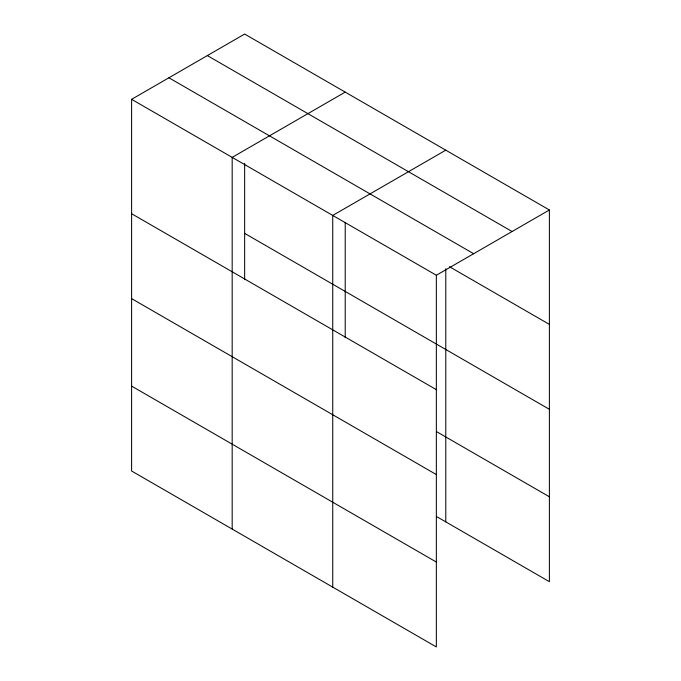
<?xml version="1.0" encoding="UTF-8"?>
<svg xmlns="http://www.w3.org/2000/svg" width="681" height="681" viewBox="0 0 681 681"><rect width="100%" height="100%" fill="white"/><g stroke="black" fill="none" stroke-linecap="round" stroke-linejoin="round"><path stroke-width="1.02" d="M345.216 222.44L345.216 337.802M436.351 474.563L436.351 275.252L131.612 99.315L131.612 471.014L436.351 646.95L436.351 474.563L131.612 298.627M445.774 268.825L445.774 521.867M436.632 516.59L549.388 581.685L549.388 209.986L244.649 34.05L131.612 99.315M345.216 92.105L232.178 157.371L232.178 529.069M445.774 150.169L332.737 215.426L332.737 587.133M436.351 275.252L549.388 209.986M207.347 55.587L512.086 231.523M168.914 77.779L473.653 253.715M449.443 266.697L549.388 324.394M244.649 233.37L549.388 409.307M131.612 213.723L436.351 389.66M436.632 431.686L549.388 496.781M131.612 386.11L436.351 562.046M244.649 163.321L244.649 279.738"/></g></svg>
